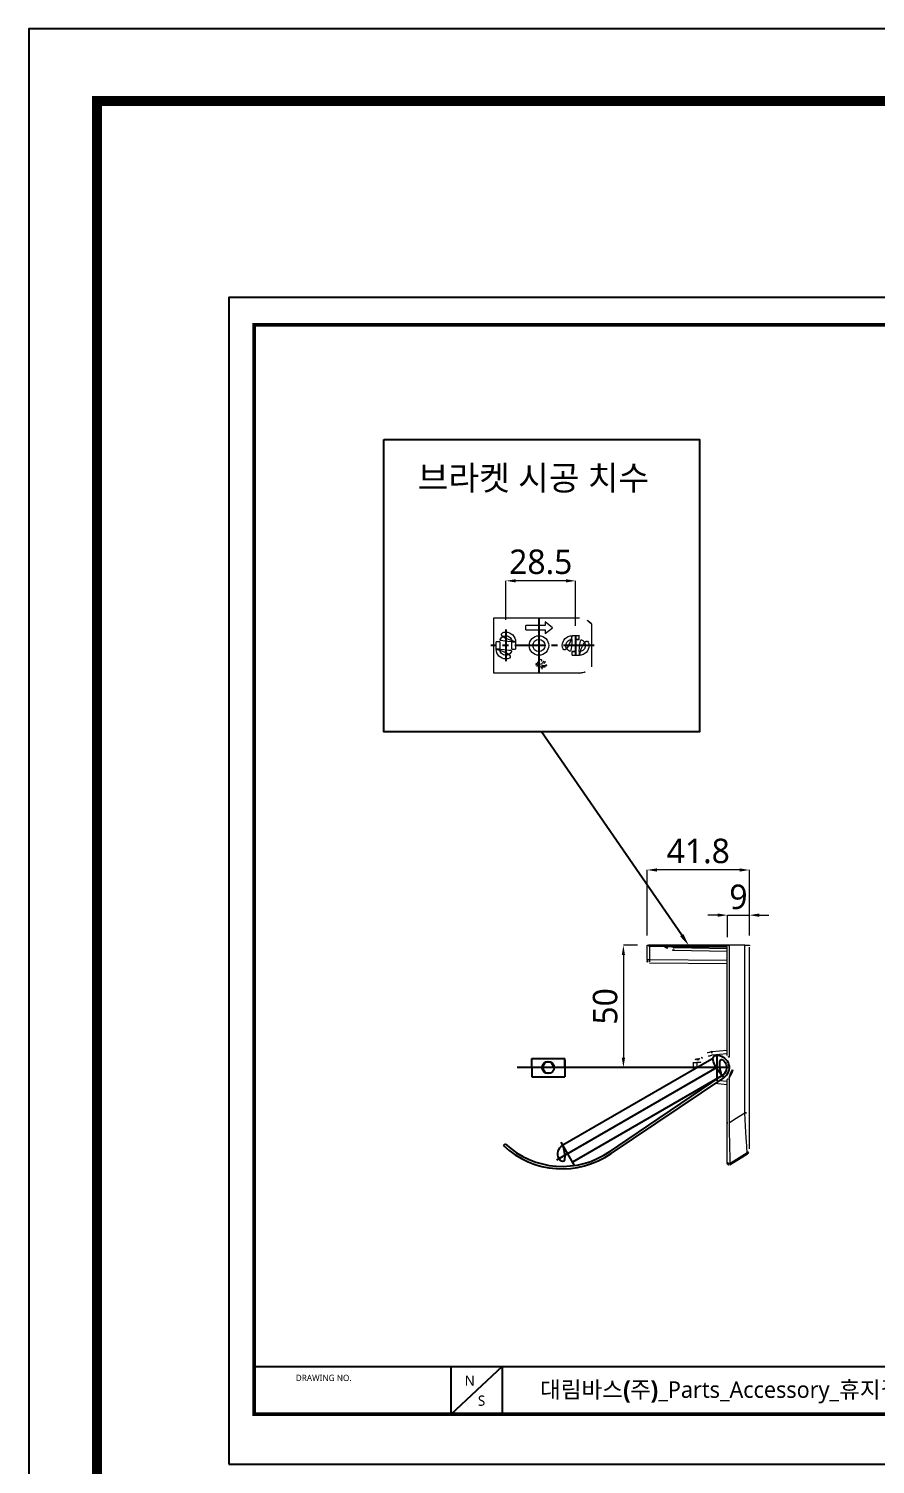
# Model space of a CAD drawing. Extents: x 16296675745 to 16296677675, y -37409619395 to -37409618123.
# Drawn here: x 16296675745 to 16296676091, y -37409618710 to -37409618123 of the extents above; entities that cross this region are included whole.
import ezdxf

# ---------------------------------------------------------------- set-up
doc = ezdxf.new("R2010")
doc.units = 0
doc.header["$LTSCALE"] = 10
doc.header["$MEASUREMENT"] = 0
doc.header["$PDMODE"] = 3
doc.header["$PDSIZE"] = -10
doc.linetypes.add('CENTER', pattern=[2, 1.25, -0.25, 0.25, -0.25])
doc.linetypes.add('CENTER2', pattern=[28.575, 19.05, -3.175, 3.175, -3.175])
doc.layers.get('0').update_dxf_attribs({"linetype": 'CONTINUOUS'})
doc.layers.get('DEFPOINTS').update_dxf_attribs({"linetype": 'CONTINUOUS'})
doc.layers.add('1', color=7, linetype='CONTINUOUS')
doc.styles.add('Daelim Dimension', font='')
doc.styles.get('Daelim Dimension').set_extended_font_data('NanumGothic')
doc.dimstyles.new('DEFAULT', dxfattribs={"dimscale": 2, "dimtxt": 2, "dimasz": 2, "dimexe": 0, "dimexo": 2, "dimgap": 1, "dimtad": 1, "dimdec": 1, "dimzin": 9, "dimdsep": 46, "dimtxsty": 'Daelim Dimension', "dimcen": 0.5, "dimclrd": 252, "dimclre": 252, "dimclrt": 3, "dimadec": 1, "dimazin": 0, "dimtfac": 1, "dimtdec": 1, "dimtix": 1, "dimtmove": 0, "dimatfit": 3, "dimfxl": 1, "dimtolj": 1, "dimtzin": 1, "dimlwd": 9, "dimlwe": 9, "dimarcsym": 0})

# ---------------------------------------------------------------- blocks, each defined once
blk = doc.blocks.new('*D5')
at = {"color": 5, "lineweight": 9, "ltscale": 0.5, "transparency": 16777216}
for p, q in [((16296676026.86182, -37409618485.6636), (16296676022.86182, -37409618485.6636)), ((16296676030.86182, -37409618494.66104), (16296676030.86182, -37409618485.6636)), ((16296676030.86182, -37409618485.6636), (16296676039.82154, -37409618485.6636)), ((16296676039.82154, -37409618493.96106), (16296676039.82154, -37409618485.6636)), ((16296676043.82154, -37409618485.6636), (16296676047.82154, -37409618485.6636))]:
    blk.add_line(p, q, dxfattribs=at)
at = {"color": 5, "ltscale": 0.5, "transparency": 16777216}
for points in [[(16296676026.86182, -37409618484.99694), (16296676026.86182, -37409618486.33027), (16296676030.86182, -37409618485.6636)], [(16296676043.82154, -37409618484.99694), (16296676043.82154, -37409618486.33027), (16296676039.82154, -37409618485.6636)]]:
    blk.add_solid(points, dxfattribs=at)
at = {"layer": 'DEFPOINTS', "color": 0, "ltscale": 0.5, "transparency": 16777216}
for p in [(16296676039.82154, -37409618485.6636), (16296676030.86182, -37409618498.66104), (16296676039.82154, -37409618497.96106)]:
    blk.add_point(p, dxfattribs=at)
at = {"color": 7, "ltscale": 0.5, "transparency": 16777216, "insert": (16296676035.34168, -37409618478.22012), "char_height": 10, "attachment_point": 5, "style": 'Daelim Dimension'}
blk.add_mtext('\\A1;9', dxfattribs=at)
blk = doc.blocks.new('*D0')
at = {"color": 5, "lineweight": 9, "ltscale": 0.5, "transparency": 16777216}
for p, q in [((16296675998.01264, -37409618493.96106), (16296675998.01264, -37409618467.199593)), ((16296676035.821541, -37409618467.199593), (16296676002.01264, -37409618467.199593)), ((16296676039.821541, -37409618493.96106), (16296676039.821541, -37409618467.199593))]:
    blk.add_line(p, q, dxfattribs=at)
at = {"color": 5, "ltscale": 0.5, "transparency": 16777216}
for points in [[(16296676002.01264, -37409618466.532928), (16296676002.01264, -37409618467.866257), (16296675998.01264, -37409618467.199593)], [(16296676035.821541, -37409618466.532928), (16296676035.821541, -37409618467.866257), (16296676039.821541, -37409618467.199593)]]:
    blk.add_solid(points, dxfattribs=at)
at = {"layer": 'DEFPOINTS', "color": 0, "ltscale": 0.5, "transparency": 16777216}
for p in [(16296675998.01264, -37409618467.199593), (16296675998.01264, -37409618497.96106), (16296676039.821541, -37409618497.96106)]:
    blk.add_point(p, dxfattribs=at)
at = {"color": 7, "ltscale": 0.5, "transparency": 16777216, "insert": (16296676018.917089, -37409618459.498589), "char_height": 10, "attachment_point": 5, "style": 'Daelim Dimension'}
blk.add_mtext('\\A1;41.8', dxfattribs=at)
blk = doc.blocks.new('*D1')
at = {"color": 5, "lineweight": 9, "ltscale": 0.5, "transparency": 16777216}
for p, q in [((16296675994.01264, -37409618497.96106), (16296675988.285641, -37409618497.96106)), ((16296675988.285641, -37409618501.96106), (16296675988.285641, -37409618543.959808)), ((16296676017.03204, -37409618547.959808), (16296675988.285641, -37409618547.959808))]:
    blk.add_line(p, q, dxfattribs=at)
at = {"color": 5, "ltscale": 0.5, "transparency": 16777216}
for points in [[(16296675987.61898, -37409618501.96106), (16296675988.952311, -37409618501.96106), (16296675988.285641, -37409618497.96106)], [(16296675987.61898, -37409618543.959808), (16296675988.952311, -37409618543.959808), (16296675988.285641, -37409618547.959808)]]:
    blk.add_solid(points, dxfattribs=at)
at = {"layer": 'DEFPOINTS', "color": 0, "ltscale": 0.5, "transparency": 16777216}
for p in [(16296675998.01264, -37409618497.96106), (16296675988.285641, -37409618547.959808), (16296676021.03204, -37409618547.959808)]:
    blk.add_point(p, dxfattribs=at)
at = {"color": 7, "ltscale": 0.5, "transparency": 16777216, "insert": (16296675980.856461, -37409618522.960426), "char_height": 10, "attachment_point": 5, "rotation": 90, "style": 'Daelim Dimension'}
blk.add_mtext('\\A1;50', dxfattribs=at)
blk = doc.blocks.new('*D6')
at = {"color": 5, "lineweight": 9, "ltscale": 0.5, "transparency": 16777216}
for p, q in [((16296675940.211491, -37409618364.938553), (16296675940.211491, -37409618348.974648)), ((16296675964.75812, -37409618348.974648), (16296675944.211491, -37409618348.974648)), ((16296675968.75812, -37409618367.431053), (16296675968.75812, -37409618348.974648))]:
    blk.add_line(p, q, dxfattribs=at)
at = {"color": 5, "ltscale": 0.5, "transparency": 16777216}
for points in [[(16296675944.211491, -37409618348.307983), (16296675944.211491, -37409618349.641312), (16296675940.211491, -37409618348.974648)], [(16296675964.75812, -37409618348.307983), (16296675964.75812, -37409618349.641312), (16296675968.75812, -37409618348.974648)]]:
    blk.add_solid(points, dxfattribs=at)
at = {"layer": 'DEFPOINTS', "color": 0, "ltscale": 0.5, "transparency": 16777216}
for p in [(16296675940.211491, -37409618348.974648), (16296675940.211491, -37409618368.938553), (16296675968.75812, -37409618371.431053)]:
    blk.add_point(p, dxfattribs=at)
at = {"color": 7, "ltscale": 0.5, "transparency": 16777216, "insert": (16296675954.48481, -37409618341.273643), "char_height": 10, "attachment_point": 5, "style": 'Daelim Dimension'}
blk.add_mtext('\\A1;28.5', dxfattribs=at)

msp = doc.modelspace()

# ---------------------------------------------------------------- linework, layer by layer
at = {"color": 7, "linetype": 'Continuous', "lineweight": 15}
for p, q in [((16296675935.23649, -37409618364.1576), (16296675970.26298, -37409618364.1576)), ((16296675935.23649, -37409618386.682037), (16296675935.23649, -37409618364.1576)), ((16296675956.351521, -37409618367.173866), (16296675948.39152, -37409618367.173866)), ((16296675948.39152, -37409618368.964867), (16296675948.39152, -37409618367.173866)), ((16296675948.39152, -37409618368.964867), (16296675956.351521, -37409618368.964867)), ((16296675959.336519, -37409618368.168869), (16296675956.351521, -37409618365.681374)), ((16296675956.351521, -37409618365.681374), (16296675956.351521, -37409618367.173866)), ((16296675956.351521, -37409618370.457367), (16296675959.336519, -37409618368.168869)), ((16296675956.351521, -37409618368.964867), (16296675956.351521, -37409618370.457367)), ((16296675975.23798, -37409618366.645103), (16296675975.23798, -37409618384.196899)), ((16296675936.231489, -37409618376.903549), (16296675936.231489, -37409618373.918549)), ((16296675937.71155, -37409618373.938454), (16296675936.231489, -37409618373.938454)), ((16296675937.71155, -37409618373.916199), (16296675937.71155, -37409618376.901199)), ((16296675942.71143, -37409618376.901657), (16296675942.71143, -37409618373.916199)), ((16296675942.71143, -37409618373.938454), (16296675944.19149, -37409618373.938454)), ((16296675944.19149, -37409618373.918549), (16296675944.19149, -37409618376.903549)), ((16296675967.25816, -37409618372.91111), (16296675967.25816, -37409618371.431099)), ((16296675970.26298, -37409618371.431053), (16296675967.277981, -37409618371.431053)), ((16296675970.25808, -37409618372.91111), (16296675970.25808, -37409618371.431053)), ((16296675937.71155, -37409618376.923447), (16296675936.231541, -37409618376.923447)), ((16296675942.71143, -37409618376.923447), (16296675944.191441, -37409618376.923447)), ((16296675967.25816, -37409618377.910988), (16296675967.25816, -37409618379.390999)), ((16296675967.277981, -37409618379.391037), (16296675970.26298, -37409618379.391037)), ((16296675970.25808, -37409618377.910988), (16296675970.25808, -37409618379.391037)), ((16296675970.433941, -37409618386.682037), (16296675935.23649, -37409618386.682037)), ((16296675955.06419, -37409618384.164322), (16296675956.144979, -37409618384.164322)), ((16296675956.154011, -37409618383.676041), (16296675955.22695, -37409618383.676041)), ((16296675955.81946, -37409618382.156471), (16296675955.79681, -37409618382.151871)), ((16296675956.144979, -37409618384.164322), (16296675956.24901, -37409618384.16893)), ((16296675998.01264, -37409618503.819656), (16296675998.01264, -37409618497.96106)), ((16296675998.01264, -37409618497.96106), (16296675998.13802, -37409618497.96106)), ((16296675998.01264, -37409618499.251709), (16296675998.01264, -37409618497.96106)), ((16296675998.13802, -37409618497.96106), (16296676005.108459, -37409618497.96106)), ((16296676031.4618, -37409618497.96106), (16296675998.508261, -37409618497.96106)), ((16296675998.995159, -37409618498.461037), (16296675998.995159, -37409618503.819656)), ((16296676005.09973, -37409618498.461037), (16296675998.995159, -37409618498.461037)), ((16296676008.35578, -37409618498.461037), (16296676005.09973, -37409618498.461037)), ((16296676005.09973, -37409618498.526268), (16296676005.09973, -37409618498.461037)), ((16296676005.09973, -37409618498.526268), (16296676008.35578, -37409618498.588783)), ((16296676005.108459, -37409618497.96106), (16296676008.690109, -37409618497.96106)), ((16296676030.791, -37409618498.461037), (16296676008.35578, -37409618498.461037)), ((16296676008.35578, -37409618498.461037), (16296676008.35578, -37409618498.588783)), ((16296676008.35578, -37409618498.588783), (16296676030.790091, -37409618498.983177)), ((16296676008.690109, -37409618497.96106), (16296676031.4618, -37409618497.96106)), ((16296676030.76182, -37409618543.041847), (16296676030.76182, -37409618498.661041)), ((16296676031.4618, -37409618497.96106), (16296676031.49844, -37409618497.96106)), ((16296676037.92626, -37409618497.96106), (16296676031.49844, -37409618497.96106)), ((16296676037.92626, -37409618497.96106), (16296676039.821541, -37409618497.96106)), ((16296676039.821541, -37409618566.453346), (16296676039.821541, -37409618498.780563)), ((16296675998.01264, -37409618503.855637), (16296675998.01264, -37409618499.251709)), ((16296675998.01264, -37409618503.819656), (16296675998.995159, -37409618503.819656)), ((16296675998.01264, -37409618503.819656), (16296675998.01264, -37409618504.319588)), ((16296675998.995159, -37409618503.819656), (16296676030.76182, -37409618504.096893)), ((16296676008.85392, -37409618500.09153), (16296676008.54648, -37409618500.072479)), ((16296676008.63641, -37409618499.083351), (16296676008.85392, -37409618499.091713)), ((16296676030.81105, -37409618499.474983), (16296676008.85392, -37409618499.091713)), ((16296676030.76182, -37409618500.473938), (16296676008.85392, -37409618500.09153)), ((16296676030.76182, -37409618505.596672), (16296675999.003889, -37409618505.319527)), ((16296676018.48595, -37409618544.434174), (16296676019.07905, -37409618544.42382)), ((16296676024.5156, -37409618541.465828), (16296676030.76182, -37409618540.919357)), ((16296676030.76182, -37409618542.413612), (16296676024.5156, -37409618542.960083)), ((16296676017.012159, -37409618548.825699), (16296676017.012159, -37409618545.933907)), ((16296676017.012159, -37409618545.933907), (16296676018.381399, -37409618545.933907)), ((16296676018.974501, -37409618545.923553), (16296676018.381399, -37409618545.933907)), ((16296676018.381399, -37409618545.933907), (16296676018.381399, -37409618548.035172)), ((16296676030.76182, -37409618555.000267), (16296676025.66795, -37409618554.554611)), ((16296676027.63286, -37409618553.232262), (16296676030.76182, -37409618553.506012)), ((16296676030.76182, -37409618570.50621), (16296676030.76182, -37409618552.877769)), ((16296676039.82151, -37409618581.174454), (16296676039.821541, -37409618566.453346)), ((16296676030.76182, -37409618586.688057), (16296676030.76182, -37409618570.50621)), ((16296676030.76182, -37409618587.150017), (16296676030.76182, -37409618586.688057)), ((16296676031.790449, -37409618587.78479), (16296676038.9237, -37409618583.327438))]:
    msp.add_line(p, q, dxfattribs=at)
at = {"color": 1, "linetype": 'CENTER'}
for p, q in [((16296675940.211491, -37409618368.938553), (16296675940.211491, -37409618375.411049)), ((16296675953.74473, -37409618364.1576), (16296675953.74473, -37409618386.682037)), ((16296675976.32077, -37409618375.411049), (16296675934.11385, -37409618375.411049)), ((16296675940.211491, -37409618375.411049), (16296675940.211491, -37409618381.883537)), ((16296675968.75812, -37409618371.411209), (16296675968.75812, -37409618379.410881))]:
    msp.add_line(p, q, dxfattribs=at)
for p, q in [((16296675950.76869, -37409618547.959808), (16296675950.76869, -37409618544.209808)), ((16296675950.76869, -37409618544.209808), (16296675964.26869, -37409618544.209808)), ((16296676024.51193, -37409618544.495697), (16296675963.45714, -37409618579.745697)), ((16296675964.26869, -37409618547.959808), (16296675964.26869, -37409618544.209808)), ((16296675964.26869, -37409618544.985283), (16296675964.26869, -37409618551.709808)), ((16296675950.76869, -37409618547.959808), (16296675950.76869, -37409618551.709808)), ((16296675950.76869, -37409618551.709808), (16296675964.26869, -37409618551.709808)), ((16296676028.51193, -37409618551.423912), (16296675967.45714, -37409618586.673912)), ((16296675981.742439, -37409618582.910187), (16296676028.745211, -37409618551.278313)), ((16296675983.308769, -37409618583.061447), (16296676029.30353, -37409618552.107933)), ((16296675939.270599, -37409618579.853401), (16296675939.956091, -37409618579.125328))]:
    msp.add_line(p, q)
at = {"color": 5}
msp.add_line((16296675837.303169, -37409618670.210129), (16296676361.49045, -37409618670.210129), dxfattribs=at)
at = {"color": 5, "ltscale": 40}
for p, q in [((16296675917.653851, -37409618670.210129), (16296675917.653851, -37409618689.826469)), ((16296675917.653851, -37409618670.210129), (16296675917.653851, -37409618689.826469)), ((16296675938.648211, -37409618670.210129), (16296675917.653851, -37409618689.826469)), ((16296675938.648211, -37409618670.210129), (16296675917.653851, -37409618689.826469)), ((16296675938.648211, -37409618670.210129), (16296675938.648211, -37409618689.826469)), ((16296675938.648211, -37409618670.210129), (16296675938.648211, -37409618689.826469))]:
    msp.add_line(p, q, dxfattribs=at)
at = {"ltscale": 0.5}
for points in [[(16296675745.032089, -37409619395.241547), (16296677481.032089, -37409619395.241547), (16296677481.032089, -37409618123.241547), (16296675745.032089, -37409618123.241547)], [(16296675826.83497, -37409618710.177017), (16296676477.83497, -37409618710.177017), (16296676477.83497, -37409618233.177017), (16296675826.83497, -37409618233.177017)], [(16296675890.249109, -37409618291.183708), (16296676019.41156, -37409618291.183708), (16296676019.41156, -37409618410.741814), (16296675890.249109, -37409618410.741814)]]:
    msp.add_lwpolyline(points, close=True, dxfattribs=at)
at = {"color": 5, "linetype": 'ByBlock', "lineweight": 200}
for points, const_width in [([(16296675772.947269, -37409619340.775627), (16296677452.947269, -37409619340.775627), (16296677452.947269, -37409618152.775627), (16296675772.947269, -37409618152.775627)], 4), ([(16296675837.303169, -37409618689.752296), (16296676467.303169, -37409618689.752296), (16296676467.303169, -37409618244.252296), (16296675837.303169, -37409618244.252296)], 1.5)]:
    msp.add_lwpolyline(points, close=True, dxfattribs=dict(at, const_width=const_width))
at = {"color": 5, "linetype": 'ByBlock', "lineweight": -2, "ltscale": 0.5}
msp.add_lwpolyline([(16296676012.146259, -37409618493.84507), (16296675954.83033, -37409618410.741814)], dxfattribs=at)
at = {"color": 7, "linetype": 'Continuous', "lineweight": 15, "flags": 128}
for points in [[(16296676031.49844, -37409618497.96106), (16296676031.49844, -37409618520.851082), (16296676031.49844, -37409618543.790573)], [(16296676037.92626, -37409618566.47892), (16296676037.92626, -37409618541.677437), (16296676037.92626, -37409618519.819511), (16296676037.92626, -37409618497.96106)], [(16296676017.012159, -37409618545.933907), (16296676017.025961, -37409618545.730904), (16296676017.024151, -37409618545.746109)], [(16296676031.49844, -37409618552.129059), (16296676031.49844, -37409618553.528976), (16296676031.49844, -37409618559.128639), (16296676031.49844, -37409618570.516319)], [(16296676031.49844, -37409618570.516319), (16296676033.797319, -37409618569.07235), (16296676037.92626, -37409618566.47892)], [(16296676038.881411, -37409618582.881439), (16296676038.876751, -37409618582.652763), (16296676038.84931, -37409618582.062019), (16296676038.80052, -37409618581.137192), (16296676038.732479, -37409618579.913834), (16296676038.64395, -37409618578.370033), (16296676038.540159, -37409618576.59713), (16296676038.40836, -37409618574.381401), (16296676038.26461, -37409618571.996567), (16296676038.098431, -37409618569.271683), (16296676037.92626, -37409618566.47892)], [(16296676031.49844, -37409618570.516319), (16296676031.55147, -37409618573.034332), (16296676031.603279, -37409618575.516586), (16296676031.65251, -37409618577.898354), (16296676031.65823, -37409618578.176697), (16296676031.69672, -37409618580.06076), (16296676031.732161, -37409618581.815247), (16296676031.76347, -37409618583.388969), (16296676031.792589, -37409618584.887718), (16296676031.814581, -37409618586.065079), (16296676031.82835, -37409618586.867996), (16296676031.833099, -37409618587.253166), (16296676031.832741, -37409618587.281593)], [(16296676038.881411, -37409618582.881439), (16296676035.680849, -37409618584.879387), (16296676032.380779, -37409618586.939484), (16296676031.832741, -37409618587.281593)], [(16296676038.881411, -37409618583.3395), (16296676038.881411, -37409618583.347237), (16296676038.881411, -37409618583.239304), (16296676038.881411, -37409618582.881439)], [(16296676031.832741, -37409618587.281593), (16296676031.832741, -37409618587.569366), (16296676031.832741, -37409618587.727226), (16296676031.832741, -37409618587.743637)]]:
    msp.add_lwpolyline(points, dxfattribs=at)
msp.add_lwpolyline([(16296675960.01869, -37409618547.959808), (16296675958.76869, -37409618545.794746), (16296675956.26869, -37409618545.794746), (16296675955.01869, -37409618547.959808), (16296675956.26869, -37409618550.12487), (16296675958.76869, -37409618550.12487)], close=True)
at = {"color": 7, "linetype": 'Continuous', "lineweight": 15}
for centre, radius in [((16296675953.74473, -37409618375.411049), 3.98), ((16296675953.74473, -37409618375.430946), 2.4875)]:
    msp.add_circle(centre, radius, dxfattribs=at)
msp.add_circle((16296675957.51869, -37409618547.959808), 2.5)
for centre, radius, start, end in [((16296675970.26298, -37409618370.37635), 6.21875, 36.869853933, 90), ((16296675940.211491, -37409618373.918549), 3.98, 0, 180), ((16296675967.277981, -37409618375.411049), 3.98, 90, 270), ((16296675970.26298, -37409618375.411049), 3.98, 270, 90), ((16296675940.211491, -37409618376.903549), 3.98, 180, 0), ((16296675970.26298, -37409618380.465637), 6.21875, 271.575409528, 323.130146067), ((16296675996.57452, -37409618501.626122), 3.984617, 52.591196498, 66.897164411), ((16296676012.268431, -37409618498.33609), 7.16979, 177.001652387, 180.998461017), ((16296676015.620001, -37409618443.242531), 56.275821, 259.225645085, 262.871459384), ((16296676010.715, -37409618490.623741), 9.694385, 234.603577172, 257.074278509), ((16296676008.793461, -37409618498.391937), 0.443101, 103.487899398, 188.972490262), ((16296676008.82465, -37409618498.649643), 0.472804, 172.605945029, 246.539300041), ((16296676031.4618, -37409618498.661041), 0.699982, 90, 180), ((16296675999.012609, -37409618504.319588), 0.999975, 180, 269.500023771), ((16296675990.80168, -37409618497.96051), 17.870047, 353.212529156, 356.397406975), ((16296675994.52673, -37409618499.591621), 14.335903, 358.001463574, 1.998536426), ((16296676018.512131, -37409618545.933907), 1.499963, 90.999990748, 180), ((16296676022.76675, -37409618545.486107), 4.408154, 166.194165496, 185.830468893), ((16296676023.35985, -37409618545.475761), 4.408154, 166.194165496, 185.830468893), ((16296676018.92215, -37409618542.924088), 2.999925, 270.999990748, 322.949697704), ((16296676019.052879, -37409618542.924088), 1.499962, 270.999990748, 322.949697704), ((16296676025.038521, -37409618547.442848), 5.99985, 95.000040384, 142.949697704), ((16296676024.98152, -37409618539.325844), 6.531096, 223.576063427, 235.862770565), ((16296676024.907789, -37409618547.442848), 4.499887, 95.000040384, 142.949697704), ((16296676028.839769, -37409618542.212959), 4.388238, 170.197201647, 189.802798353), ((16296676026.51193, -37409618547.959808), 6.499837, 39.89931914, 49.167848258), ((16296676026.51193, -37409618547.959808), 6.499837, 320.10068086, 39.89931914), ((16296676026.51193, -37409618547.959808), 6.499837, 310.832151742, 320.10068086), ((16296676038.394051, -37409618530.901711), 35.580282, 269.246692282, 272.299393776), ((16296676031.30792, -37409618557.557587), 12.960131, 267.585011976, 270.84227358), ((16296676031.4618, -37409618586.687981), 0.699982, 180.006556982, 302.000147242), ((16296676037.82193, -37409618581.18557), 1.999617, 301.994725972, 0.318670883), ((16296676037.82159, -37409618581.657806), 1.99995, 302.219733955, 0.004808453), ((16296676031.4618, -37409618587.164749), 0.699983, 179.986886037, 302.650207335)]:
    msp.add_arc(centre, radius, start, end, dxfattribs=at)
for centre, radius, start, end in [((16296676026.51193, -37409618547.959808), 5, 303.939667734, 156.869785153), ((16296676026.51193, -37409618547.959808), 4, 299.999930436, 119.999930436), ((16296675963.26288, -37409618554.370651), 35, 226.725649449, 304.94143694), ((16296675963.26288, -37409618554.370651), 34, 226.725649449, 304.95620883), ((16296675965.45714, -37409618583.209808), 4, 119.999930436, 299.999930436)]:
    msp.add_arc(centre, radius, start, end)
msp.add_ellipse((16296675999.012609, -37409618503.81958), major_axis=(0.008726, 1.499943), ratio=0.0116343963, start_param=1.5709147773, end_param=3.1415588051, dxfattribs=at)
for points in [[(16296675942.71143, -37409618373.916199), (16296675942.71143, -37409618373.588959), (16296675942.64636, -37409618373.261841), (16296675942.395901, -37409618372.657181), (16296675942.210609, -37409618372.379868), (16296675941.74782, -37409618371.917084), (16296675941.47051, -37409618371.731789), (16296675940.865841, -37409618371.481323), (16296675940.538731, -37409618371.41626), (16296675939.884251, -37409618371.41626), (16296675939.55714, -37409618371.481323), (16296675938.952471, -37409618371.731789), (16296675938.675159, -37409618371.917084), (16296675938.21237, -37409618372.379868), (16296675938.027081, -37409618372.657181), (16296675937.776621, -37409618373.261841), (16296675937.71155, -37409618373.588959), (16296675937.71155, -37409618373.916199)], [(16296675967.25816, -37409618372.928658), (16296675966.93092, -37409618372.928658), (16296675966.6038, -37409618372.993729), (16296675965.99914, -37409618373.244186), (16296675965.72183, -37409618373.429482), (16296675965.259041, -37409618373.892273), (16296675965.07375, -37409618374.169579), (16296675964.82329, -37409618374.774246), (16296675964.758221, -37409618375.101357), (16296675964.758221, -37409618375.755836), (16296675964.82329, -37409618376.082947), (16296675965.07375, -37409618376.687607), (16296675965.259041, -37409618376.964928), (16296675965.72183, -37409618377.427711), (16296675965.99914, -37409618377.613007), (16296675966.6038, -37409618377.863457), (16296675966.93092, -37409618377.928543), (16296675967.25816, -37409618377.928543)], [(16296675970.25808, -37409618377.928543), (16296675970.58532, -37409618377.928543), (16296675970.912439, -37409618377.863457), (16296675971.517099, -37409618377.613007), (16296675971.794411, -37409618377.427711), (16296675972.2572, -37409618376.964928), (16296675972.44249, -37409618376.687607), (16296675972.692949, -37409618376.082947), (16296675972.75802, -37409618375.755836), (16296675972.75802, -37409618375.101357), (16296675972.692949, -37409618374.774246), (16296675972.44249, -37409618374.169579), (16296675972.2572, -37409618373.892273), (16296675971.794411, -37409618373.429482), (16296675971.517099, -37409618373.244186), (16296675970.912439, -37409618372.993729), (16296675970.58532, -37409618372.928658), (16296675970.25808, -37409618372.928658)], [(16296675937.71155, -37409618376.901199), (16296675937.71155, -37409618377.228416), (16296675937.776609, -37409618377.555511), (16296675938.02704, -37409618378.160141), (16296675938.21232, -37409618378.437447), (16296675938.67506, -37409618378.90023), (16296675938.952339, -37409618379.085533), (16296675939.55695, -37409618379.336014), (16296675939.884041, -37409618379.4011), (16296675940.538481, -37409618379.401161), (16296675940.86558, -37409618379.336143), (16296675941.47024, -37409618379.085762), (16296675941.747549, -37409618378.900513), (16296675942.210381, -37409618378.43782), (16296675942.3957, -37409618378.160553), (16296675942.64625, -37409618377.555962), (16296675942.71137, -37409618377.228882), (16296675942.71143, -37409618376.901657)]]:
    msp.add_open_spline(points, degree=3, knots=[0, 0, 0, 0, 0.125, 0.125, 0.25, 0.25, 0.375, 0.375, 0.5, 0.5, 0.625, 0.625, 0.75, 0.75, 0.875, 0.875, 1, 1, 1, 1], dxfattribs=at)
for points in [[(16296675970.25808, -37409618372.928658), (16296675969.25811, -37409618372.928658), (16296675968.258129, -37409618372.928658), (16296675967.25816, -37409618372.928658)], [(16296675954.47168, -37409618381.025772), (16296675954.501881, -37409618381.203644), (16296675954.563681, -37409618381.375481), (16296675954.657089, -37409618381.541321)], [(16296675954.535021, -37409618380.849388), (16296675954.49279, -37409618380.843369), (16296675954.47168, -37409618380.902168), (16296675954.47168, -37409618381.025772)], [(16296675954.58473, -37409618381.066467), (16296675954.593809, -37409618380.927757), (16296675954.57724, -37409618380.8554), (16296675954.535021, -37409618380.849388)], [(16296675955.04154, -37409618381.595627), (16296675954.75811, -37409618381.345352), (16296675954.605841, -37409618381.168961), (16296675954.58473, -37409618381.066467)], [(16296675967.25816, -37409618377.928543), (16296675968.258129, -37409618377.928543), (16296675969.25811, -37409618377.928543), (16296675970.25808, -37409618377.928543)], [(16296675952.51796, -37409618383.210213), (16296675952.51796, -37409618383.448334), (16296675952.59486, -37409618383.639763), (16296675952.748659, -37409618383.784477)], [(16296675952.748659, -37409618382.658386), (16296675952.59486, -37409618382.830238), (16296675952.51796, -37409618383.014183), (16296675952.51796, -37409618383.210213)], [(16296675952.748659, -37409618383.784477), (16296675952.887369, -37409618383.914101), (16296675953.0532, -37409618383.978912), (16296675953.246161, -37409618383.978912)], [(16296675953.246161, -37409618382.40062), (16296675953.068171, -37409618382.40062), (16296675952.90234, -37409618382.486542), (16296675952.748659, -37409618382.658386)], [(16296675952.91584, -37409618383.237267), (16296675952.91584, -37409618383.381989), (16296675952.952049, -37409618383.487488), (16296675953.024481, -37409618383.553772)], [(16296675953.024481, -37409618382.871063), (16296675952.952049, -37409618382.973549), (16296675952.91584, -37409618383.095619), (16296675952.91584, -37409618383.237267)], [(16296675953.024481, -37409618383.553772), (16296675953.07873, -37409618383.608147), (16296675953.1541, -37409618383.635353), (16296675953.25058, -37409618383.635353)], [(16296675953.25058, -37409618382.726334), (16296675953.166121, -37409618382.726334), (16296675953.090759, -37409618382.774567), (16296675953.024481, -37409618382.871063)], [(16296675953.246161, -37409618383.978912), (16296675953.42697, -37409618383.978912), (16296675953.591261, -37409618383.908089), (16296675953.739059, -37409618383.766441)], [(16296675953.25058, -37409618383.635353), (16296675953.331961, -37409618383.635353), (16296675953.40432, -37409618383.602142), (16296675953.467661, -37409618383.535728)], [(16296675953.472269, -37409618382.871063), (16296675953.399839, -37409618382.774567), (16296675953.325939, -37409618382.726334), (16296675953.25058, -37409618382.726334)], [(16296675953.748079, -37409618382.595047), (16296675953.61244, -37409618382.465431), (16296675953.445141, -37409618382.40062), (16296675953.246161, -37409618382.40062)], [(16296675953.467661, -37409618383.535728), (16296675953.546101, -37409618383.460373), (16296675953.58532, -37409618383.360878), (16296675953.58532, -37409618383.237267)], [(16296675953.58532, -37409618383.237267), (16296675953.58532, -37409618383.101631), (16296675953.54763, -37409618382.979561), (16296675953.472269, -37409618382.871063)], [(16296675953.739059, -37409618383.766441), (16296675953.895809, -37409618383.615707), (16296675953.97418, -37409618383.430298), (16296675953.97418, -37409618383.210213)], [(16296675953.97418, -37409618383.210213), (16296675953.97418, -37409618382.947891), (16296675953.898809, -37409618382.742844), (16296675953.748079, -37409618382.595047)], [(16296675953.81583, -37409618383.86145), (16296675953.80687, -37409618383.879494), (16296675953.87476, -37409618383.917183), (16296675954.01948, -37409618383.974503)], [(16296675954.01948, -37409618383.86586), (16296675953.889851, -37409618383.844749), (16296675953.82197, -37409618383.843277), (16296675953.81583, -37409618383.86145)], [(16296675954.01948, -37409618383.974503), (16296675954.121969, -37409618384.013657), (16296675954.224461, -37409618384.045326), (16296675954.32696, -37409618384.069511)], [(16296675954.12792, -37409618383.856842), (16296675954.08569, -37409618383.865929), (16296675954.049549, -37409618383.868927), (16296675954.01948, -37409618383.86586)], [(16296675954.254601, -37409618383.820763), (16296675954.19433, -37409618383.838799), (16296675954.1521, -37409618383.85083), (16296675954.12792, -37409618383.856842)], [(16296675954.61179, -37409618383.725754), (16296675954.506359, -37409618383.74379), (16296675954.387289, -37409618383.775459), (16296675954.254601, -37409618383.820763)], [(16296675954.32696, -37409618384.069511), (16296675954.45965, -37409618384.099579), (16296675954.625481, -37409618384.122162), (16296675954.824459, -37409618384.13726)], [(16296675954.57571, -37409618382.943413), (16296675954.54858, -37409618382.991653), (16296675954.541031, -37409618383.054932), (16296675954.553061, -37409618383.13324)], [(16296675954.553061, -37409618383.13324), (16296675954.574169, -37409618383.202591), (16296675954.6315, -37409618383.24482), (16296675954.725031, -37409618383.259918)], [(16296675954.74308, -37409618382.776047), (16296675954.652611, -37409618382.854347), (16296675954.596821, -37409618382.910149), (16296675954.57571, -37409618382.943413)], [(16296675955.22695, -37409618383.676041), (16296675954.99778, -37409618383.676041), (16296675954.792721, -37409618383.692612), (16296675954.61179, -37409618383.725754)], [(16296675954.657089, -37409618381.541321), (16296675954.774679, -37409618381.743362), (16296675954.966169, -37409618381.993637), (16296675955.23156, -37409618382.292183)], [(16296675954.725031, -37409618383.259918), (16296675954.82152, -37409618383.275017), (16296675954.91947, -37409618383.25544), (16296675955.01889, -37409618383.201187)], [(16296675954.946529, -37409618382.590637), (16296675954.892281, -37409618382.641823), (16296675954.824459, -37409618382.703621), (16296675954.74308, -37409618382.776047)], [(16296675954.77916, -37409618384.50367), (16296675954.752041, -37409618384.639313), (16296675954.74449, -37409618384.729713), (16296675954.75651, -37409618384.774872)], [(16296675954.75651, -37409618384.774872), (16296675954.774679, -37409618384.847298), (16296675954.833481, -37409618384.89106), (16296675954.932899, -37409618384.906158)], [(16296675954.810829, -37409618384.331703), (16296675954.804819, -37409618384.370979), (16296675954.79426, -37409618384.428299), (16296675954.77916, -37409618384.50367)], [(16296675954.824459, -37409618384.13726), (16296675954.824459, -37409618384.197533), (16296675954.81992, -37409618384.262337), (16296675954.810829, -37409618384.331703)], [(16296675954.932899, -37409618384.906158), (16296675955.005329, -37409618384.909103), (16296675955.067129, -37409618384.88044), (16296675955.118311, -37409618384.820183)], [(16296675955.23156, -37409618382.292183), (16296675955.13802, -37409618382.400681), (16296675955.043011, -37409618382.500168), (16296675954.946529, -37409618382.590637)], [(16296675955.01889, -37409618383.201187), (16296675955.085171, -37409618383.161903), (16296675955.134951, -37409618383.112129), (16296675955.168221, -37409618383.051857)], [(16296675955.79681, -37409618382.151871), (16296675955.564699, -37409618382.016243), (16296675955.312941, -37409618381.830818), (16296675955.04154, -37409618381.595627)], [(16296675955.08223, -37409618384.291), (16296675955.067129, -37409618384.254791), (16296675955.061119, -37409618384.212563), (16296675955.06419, -37409618384.164322)], [(16296675955.131941, -37409618384.367973), (16296675955.107889, -37409618384.334831), (16296675955.091311, -37409618384.309174), (16296675955.08223, -37409618384.291)], [(16296675955.118311, -37409618384.820183), (16296675955.172701, -37409618384.753891), (16296675955.19989, -37409618384.670967), (16296675955.19989, -37409618384.571419)], [(16296675955.17724, -37409618384.440331), (16296675955.16815, -37409618384.41922), (16296675955.153061, -37409618384.395103), (16296675955.131941, -37409618384.367973)], [(16296675955.168221, -37409618383.051857), (16296675955.189329, -37409618383.012703), (16296675955.219469, -37409618382.938797), (16296675955.258619, -37409618382.83017)], [(16296675955.19989, -37409618384.571419), (16296675955.19989, -37409618384.520111), (16296675955.192341, -37409618384.47641), (16296675955.17724, -37409618384.440331)], [(16296675955.258619, -37409618382.83017), (16296675955.282669, -37409618382.757874), (16296675955.30225, -37409618382.702148), (16296675955.31735, -37409618382.662987)], [(16296675955.31735, -37409618382.662987), (16296675955.341539, -37409618382.590569), (16296675955.36866, -37409618382.521217), (16296675955.398729, -37409618382.454933)], [(16296675955.398729, -37409618382.454933), (16296675955.42893, -37409618382.476051), (16296675955.45759, -37409618382.50164), (16296675955.48472, -37409618382.531708)], [(16296675955.48472, -37409618382.531708), (16296675955.50276, -37409618382.549881), (16296675955.52388, -37409618382.573997), (16296675955.548059, -37409618382.604073)], [(16296675955.548059, -37409618382.604073), (16296675955.599239, -37409618382.667412), (16296675955.64147, -37409618382.703621), (16296675955.67474, -37409618382.712708)], [(16296675955.67474, -37409618382.712708), (16296675955.72298, -37409618382.727814), (16296675955.798349, -37409618382.714241), (16296675955.900841, -37409618382.67202)], [(16296675955.900841, -37409618382.133827), (16296675955.867701, -37409618382.148933), (16296675955.84057, -37409618382.156471), (16296675955.81946, -37409618382.156471)], [(16296675955.900841, -37409618382.67202), (16296675956.04249, -37409618382.599586), (16296675956.161551, -37409618382.497101), (16296675956.25803, -37409618382.364532)], [(16296675955.99585, -37409618382.079514), (16296675955.95055, -37409618382.106644), (16296675955.91888, -37409618382.124741), (16296675955.900841, -37409618382.133827)], [(16296675956.185671, -37409618381.984497), (16296675956.14345, -37409618381.990517), (16296675956.08017, -37409618382.022186), (16296675955.99585, -37409618382.079514)], [(16296675956.4254, -37409618383.544746), (16296675956.31382, -37409618383.632278), (16296675956.22336, -37409618383.676041), (16296675956.154011, -37409618383.676041)], [(16296675956.339411, -37409618382.070488), (16296675956.303329, -37409618381.998062), (16296675956.252081, -37409618381.969398), (16296675956.185671, -37409618381.984497)], [(16296675956.24901, -37409618384.16893), (16296675956.30928, -37409618384.174942), (16296675956.354521, -37409618384.173409), (16296675956.38471, -37409618384.164322)], [(16296675956.25803, -37409618382.364532), (16296675956.348499, -37409618382.231842), (16296675956.375629, -37409618382.133827), (16296675956.339411, -37409618382.070488)], [(16296675956.38471, -37409618384.164322), (16296675956.42988, -37409618384.152298), (16296675956.481131, -37409618384.11615), (16296675956.53845, -37409618384.055878)], [(16296675956.67415, -37409618383.309631), (16296675956.60787, -37409618383.391006), (16296675956.52495, -37409618383.469383), (16296675956.4254, -37409618383.544746)], [(16296675956.53845, -37409618384.055878), (16296675956.60474, -37409618383.974503), (16296675956.66053, -37409618383.891579), (16296675956.70582, -37409618383.807129)], [(16296675956.791809, -37409618383.300613), (16296675956.76161, -37409618383.252373), (16296675956.722389, -37409618383.255379), (16296675956.67415, -37409618383.309631)], [(16296675956.70582, -37409618383.807129), (16296675956.75701, -37409618383.716667), (16296675956.788679, -37409618383.636757), (16296675956.800831, -37409618383.567398)], [(16296675956.800831, -37409618383.567398), (16296675956.82489, -37409618383.440849), (16296675956.82188, -37409618383.351921), (16296675956.791809, -37409618383.300613)], [(16296676039.821541, -37409618497.96106), (16296676039.821541, -37409618498.213852), (16296676039.821541, -37409618498.466637), (16296676039.821541, -37409618498.719437)]]:
    msp.add_open_spline(points, degree=3, dxfattribs=at)
at = {"color": 5, "ltscale": 0.5}
msp.add_solid([(16296676012.832251, -37409618493.371941), (16296676014.985029, -37409618497.96106), (16296676011.46026, -37409618494.318199)], dxfattribs=at)
at = {"layer": '1', "color": 1, "linetype": 'CENTER2', "lineweight": 25, "ltscale": 0.5}
for p, q in [((16296676026.51193, -37409618542.479919), (16296676026.51193, -37409618553.439697)), ((16296676031.99181, -37409618547.959808), (16296675944.76869, -37409618547.959808)), ((16296676026.51193, -37409618547.959808), (16296675960.92605, -37409618585.825829)), ((16296676031.99181, -37409618547.959808), (16296676021.03204, -37409618547.959808)), ((16296675962.71719, -37409618578.464088), (16296675968.197081, -37409618587.955544))]:
    msp.add_line(p, q, dxfattribs=at)

# ---------------------------------------------------------------- texts
at = {"color": 5, "ltscale": 40, "style": 'Daelim Dimension'}
msp.add_text('DRAWING NO.', height=2.56901127, dxfattribs=at).set_placement((16296675854.27607, -37409618676.144814))
at = {"ltscale": 0.5, "insert": (16296675904.196289, -37409618301.917503), "char_height": 10, "attachment_point": 1, "style": 'Daelim Dimension'}
msp.add_mtext('브라켓 시공 치수', dxfattribs=at)
at = {"char_height": 4.204124, "width": 5.86731056, "attachment_point": 1, "style": 'Daelim Dimension'}
for s, insert in [('N', (16296675923.36404, -37409618673.88784)), ('S', (16296675928.770189, -37409618682.065361))]:
    msp.add_mtext(s, dxfattribs=dict(at, insert=insert))
at = {"color": 2, "insert": (16296675954.17543, -37409618676.256248), "char_height": 6.75662715, "width": 260.66283526, "attachment_point": 1, "style": 'Daelim Dimension'}
msp.add_mtext('{\\fPretendard Variable SemiBold|b0|i0|c129|p2;대림바스(주)}_Parts_Accessory_{\\fGulim|b0|i0|c129|p50;휴지걸이}_DL A1801', dxfattribs=at)

# ---------------------------------------------------------------- dimensions: what is measured, and where the dimension line sits
at = {"ltscale": 0.5}
for base, p1, p2, picture, middle in [((16296675940.211491, -37409618348.974648), (16296675968.75812, -37409618371.431053), (16296675940.211491, -37409618368.938553), '*D6', (16296675954.48481, -37409618348.974648)), ((16296676039.821541, -37409618485.663597), (16296676030.86182, -37409618498.661041), (16296676039.821541, -37409618497.96106), '*D5', (16296676035.341681, -37409618485.663597))]:
    dim = msp.add_linear_dim(base=base, p1=p1, p2=p2, dimstyle='DEFAULT', override={"dimtxt": 5, "dimclrd": 5, "dimclre": 5, "dimclrt": 7}, dxfattribs=at)
    dim.commit()
    dim.dimension.update_dxf_attribs({"geometry": picture, "text_midpoint": middle, "dimtype": 160})
dim = msp.add_linear_dim(base=(16296675998.01264, -37409618467.199593), p1=(16296676039.821541, -37409618497.96106), p2=(16296675998.01264, -37409618497.96106), dimstyle='DEFAULT', override={"dimtxt": 5, "dimclrd": 5, "dimclre": 5, "dimclrt": 7}, dxfattribs=at)
dim.commit()
dim.dimension.update_dxf_attribs({"geometry": '*D0', "text_midpoint": (16296676018.917089, -37409618459.498589)})
dim = msp.add_linear_dim(base=(16296675988.285641, -37409618547.959808), p1=(16296675998.01264, -37409618497.96106), p2=(16296676021.03204, -37409618547.959808), angle=90, dimstyle='DEFAULT', override={"dimtxt": 5, "dimclrd": 5, "dimclre": 5, "dimclrt": 7}, dxfattribs=at)
dim.commit()
dim.dimension.update_dxf_attribs({"geometry": '*D1', "text_midpoint": (16296675980.856461, -37409618522.960426)})

doc.saveas('drawing.dxf')
